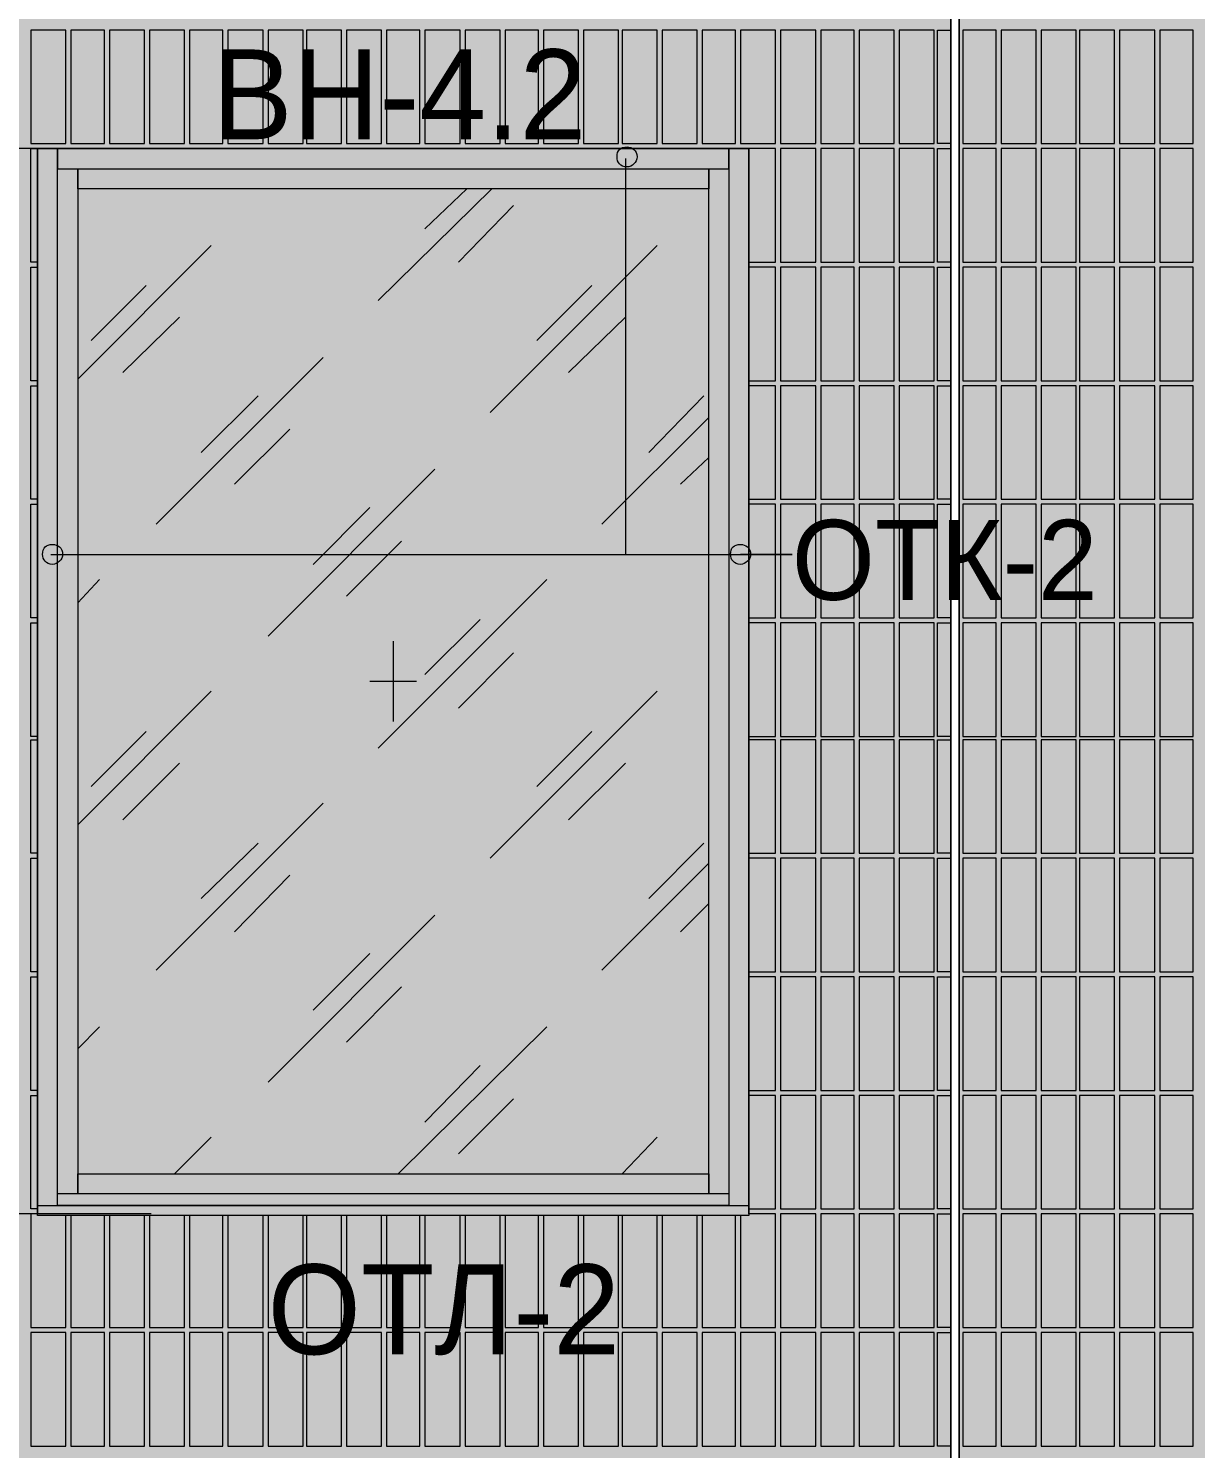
# Model space of a CAD drawing. Header units: millimetres. Extents: x -28928 to 100580, y -22867 to 36490.
# Drawn here: x 32074 to 35031, y 3636 to 7235 of the extents above; entities that cross this region are included whole.
import ezdxf

# ---------------------------------------------------------------- set-up
doc = ezdxf.new("R2010")
doc.units = ezdxf.units.MM
doc.layers.add('PDF _Геометрия', color=7, linetype='Continuous', true_color=0x8f8e8d)
doc.layers.add('PDF _Сплошная заливка', color=7, linetype='Continuous', true_color=0xffffff)
doc.layers.add('PDF _Текст', color=7, linetype='Continuous')

msp = doc.modelspace()

# ---------------------------------------------------------------- hatches: boundary and pattern name
at = {"layer": 'PDF _Сплошная заливка', "true_color": 0xffb53f, "transparency": 33554559}
msp.add_hatch(color=40, dxfattribs=at).paths.add_polyline_path([(33992.2, 2318.4), (33992.2, 1573.7), (34411.1, 1573.7), (34411.1, 9028.4), (29621.8, 9028.4), (29621.8, 1573.7), (32096.8, 1573.7), (32096.8, 2733), (33899.1, 2733), (33899.1, 2360.7), (34051.4, 2360.7), (34051.4, 2339.5), (33899.1, 2339.5), (33899.1, 2318.4)])
h = msp.add_hatch(color=40, dxfattribs=at)
h.paths.add_polyline_path([(54591.8, 8685.7), (54591.8, 8224.5), (54845.7, 8224.5), (54845.7, 8685.7)])
h.paths.add_polyline_path([(54460.7, 3189.9), (54460.7, 2728.7), (54566.4, 2728.7), (54566.4, 3189.9)])
h.paths.add_polyline_path([(54875.3, 3689.1), (54875.3, 3228), (55243.4, 3228), (55243.4, 3689.1)])
h.paths.add_polyline_path([(54875.3, 3189.9), (54875.3, 2728.7), (55243.4, 2728.7), (55243.4, 3189.9)])
h.paths.add_polyline_path([(54460.7, 3689.1), (54460.7, 3228), (54566.4, 3228), (54566.4, 3689.1)])
h.paths.add_polyline_path([(43706.1, 2161.8), (43706.1, 2144.9), (44006.4, 2144.9), (44006.4, 2161.8)])
h.paths.add_polyline_path([(54875.3, 4188.4), (54875.3, 3727.2), (55243.4, 3727.2), (55243.4, 4188.4)])
h.paths.add_polyline_path([(43706.1, 2094.1), (43706.1, 2081.4), (44006.4, 2081.4), (44006.4, 2094.1)])
h.paths.add_polyline_path([(54460.7, 4188.4), (54460.7, 3727.2), (54566.4, 3727.2), (54566.4, 4188.4)])
h.paths.add_polyline_path([(43706.1, 2034.9), (43706.1, 2022.2), (44006.4, 2022.2), (44006.4, 2034.9)])
h.paths.add_polyline_path([(54591.8, 4687.6), (54591.8, 4226.4), (54845.7, 4226.4), (54845.7, 4687.6)])
h.paths.add_polyline_path([(43706.1, 1971.4), (43706.1, 1963), (44006.4, 1963), (44006.4, 1971.4)])
h.paths.add_polyline_path([(54591.8, 5186.8), (54591.8, 4725.7), (54845.7, 4725.7), (54845.7, 5186.8)])
h.paths.add_polyline_path([(43706.1, 1912.2), (43706.1, 1903.7), (44006.4, 1903.7), (44006.4, 1912.2)])
h.paths.add_polyline_path([(54875.3, 5686), (54875.3, 5224.9), (55243.4, 5224.9), (55243.4, 5686)])
h.paths.add_polyline_path([(43706.1, 1853), (43706.1, 1844.5), (44006.4, 1844.5), (44006.4, 1853)])
h.paths.add_polyline_path([(54460.7, 5686), (54460.7, 5224.9), (54566.4, 5224.9), (54566.4, 5686)])
h.paths.add_polyline_path([(43706.1, 1793.7), (43706.1, 1785.3), (44006.4, 1785.3), (44006.4, 1793.7)])
h.paths.add_polyline_path([(54875.3, 6185.3), (54875.3, 5728.4), (55243.4, 5728.4), (55243.4, 6185.3)])
h.paths.add_polyline_path([(43490.3, 1793.7), (43490.3, 1785.3), (43613, 1785.3), (43613, 1793.7)])
h.paths.add_polyline_path([(54460.7, 6185.3), (54460.7, 5728.4), (54566.4, 5728.4), (54566.4, 6185.3)])
h.paths.add_polyline_path([(43490.3, 1853), (43490.3, 1844.5), (43613, 1844.5), (43613, 1853)])
h.paths.add_polyline_path([(54591.8, 6684.5), (54591.8, 6227.6), (54845.7, 6227.6), (54845.7, 6684.5)])
h.paths.add_polyline_path([(43490.3, 1912.2), (43490.3, 1903.7), (43613, 1903.7), (43613, 1912.2)])
h.paths.add_polyline_path([(54591.8, 7183.7), (54591.8, 6726.8), (54845.7, 6726.8), (54845.7, 7183.7)])
h.paths.add_polyline_path([(43490.3, 1971.4), (43490.3, 1963), (43613, 1963), (43613, 1971.4)])
h.paths.add_polyline_path([(54875.3, 7687.2), (54875.3, 7226), (55243.4, 7226), (55243.4, 7687.2)])
h.paths.add_polyline_path([(43490.3, 2034.9), (43490.3, 2022.2), (43613, 2022.2), (43613, 2034.9)])
h.paths.add_polyline_path([(54460.7, 7687.2), (54460.7, 7226), (54566.4, 7226), (54566.4, 7687.2)])
h.paths.add_polyline_path([(43490.3, 2094.1), (43490.3, 2081.4), (43613, 2081.4), (43613, 2094.1)])
h.paths.add_polyline_path([(54875.3, 8186.4), (54875.3, 7725.3), (55243.4, 7725.3), (55243.4, 8186.4)])
h.paths.add_polyline_path([(43490.3, 2161.8), (43490.3, 2144.9), (43613, 2144.9), (43613, 2161.8)])
h.paths.add_polyline_path([(54460.7, 8186.4), (54460.7, 7725.3), (54566.4, 7725.3), (54566.4, 8186.4)])
h.paths.add_polyline_path([(54591.8, 3189.9), (54591.8, 2728.7), (54845.7, 2728.7), (54845.7, 3189.9)])
h.paths.add_polyline_path([(54875.3, 8685.7), (54875.3, 8224.5), (55243.4, 8224.5), (55243.4, 8685.7)])
h.paths.add_polyline_path([(54591.8, 3689.1), (54591.8, 3228), (54845.7, 3228), (54845.7, 3689.1)])
h.paths.add_polyline_path([(54460.7, 8685.7), (54460.7, 8224.5), (54566.4, 8224.5), (54566.4, 8685.7)])
h.paths.add_polyline_path([(54591.8, 4188.4), (54591.8, 3727.2), (54845.7, 3727.2), (54845.7, 4188.4)])
h.paths.add_polyline_path([(55763.7, 8664.5), (55319.5, 8664.5), (55319.5, 7831), (55763.7, 7831)])
h.paths.add_polyline_path([(54875.3, 4687.6), (54875.3, 4226.4), (55243.4, 4226.4), (55243.4, 4687.6)])
h.paths.add_polyline_path([(54845.7, 8723.7), (54845.7, 9028.4), (54591.8, 9028.4), (54591.8, 8723.7)])
h.paths.add_polyline_path([(54460.7, 4687.6), (54460.7, 4226.4), (54566.4, 4226.4), (54566.4, 4687.6)])
h.paths.add_polyline_path([(55319.5, 8728), (55763.7, 8728), (55763.7, 9028.4), (55319.5, 9028.4)])
h.paths.add_polyline_path([(54875.3, 5186.8), (54875.3, 4725.7), (55243.4, 4725.7), (55243.4, 5186.8)])
h.paths.add_polyline_path([(55763.7, 7767.6), (55319.5, 7767.6), (55319.5, 6929.9), (55763.7, 6929.9)])
h.paths.add_polyline_path([(54460.7, 5186.8), (54460.7, 4725.7), (54566.4, 4725.7), (54566.4, 5186.8)])
h.paths.add_polyline_path([(55763.7, 5965.3), (55319.5, 5965.3), (55319.5, 5131.8), (55763.7, 5131.8)])
h.paths.add_polyline_path([(54591.8, 5686), (54591.8, 5224.9), (54845.7, 5224.9), (54845.7, 5686)])
h.paths.add_polyline_path([(44344.9, 1671), (44344.9, 1573.7), (44890.7, 1573.7), (44890.7, 2733), (46265.7, 2733), (46265.7, 2766.8), (48152.6, 2766.8), (48152.6, 2733), (49887.2, 2733), (49887.2, 1573.7), (51287.6, 1573.7), (51287.6, 2733), (53085.7, 2733), (53085.7, 1573.7), (55260.3, 1573.7), (55260.3, 2686.4), (54448, 2686.4), (54448, 9028.4), (34432.2, 9028.4), (34432.2, 1573.7), (35295.3, 1573.7), (35295.3, 2733), (37093.4, 2733), (37093.4, 1573.7), (38493.7, 1573.7), (38493.7, 2733), (40291.8, 2733), (40291.8, 1573.7), (41637.2, 1573.7), (41637.2, 1869.9), (41692.2, 1869.9), (41692.2, 1891), (41578, 1891), (41578, 1908), (41692.2, 1908), (41692.2, 2733), (43490.3, 2733), (43490.3, 2284.5), (43503, 2288.7), (43511.4, 2293), (43524.1, 2297.2), (43541.1, 2305.7), (43553.7, 2309.9), (43570.7, 2318.4), (43583.4, 2322.6), (43600.3, 2331), (43613, 2335.3), (43629.9, 2343.7), (43642.6, 2348), (43659.5, 2356.4), (43672.2, 2360.7), (43680.7, 2364.9), (43693.4, 2369.1), (43710.3, 2377.6), (43723, 2381.8), (43739.9, 2390.3), (43752.6, 2394.5), (43769.5, 2403), (43782.2, 2407.2), (43799.1, 2415.7), (43811.8, 2419.9), (43828.7, 2428.4), (43841.4, 2432.6), (43849.9, 2436.8), (43871.1, 2436.8), (43888, 2428.4), (43900.7, 2424.1), (43917.6, 2415.7), (43930.3, 2411.4), (43947.2, 2403), (43959.9, 2398.7), (43976.8, 2390.3), (43989.5, 2386), (44006.4, 2377.6), (44019.1, 2373.4), (44036.1, 2364.9), (44048.7, 2360.7), (44065.7, 2352.2), (44078.4, 2348), (44095.3, 2339.5), (44108, 2335.3), (44133.4, 2322.6), (44146.1, 2318.4), (44163, 2309.9), (44175.7, 2305.7), (44192.6, 2297.2), (44205.3, 2293), (44222.2, 2284.5), (44234.9, 2280.3), (44251.8, 2271.8), (44264.5, 2267.6), (44281.4, 2259.1), (44294.1, 2254.9), (44311.1, 2246.4), (44323.7, 2242.2), (44340.7, 2233.7), (44353.4, 2229.5), (44378.7, 2216.8), (44378.7, 2161.8), (44099.5, 2161.8), (44099.5, 2144.9), (44294.1, 2144.9), (44340.7, 2098.4), (44099.5, 2094.1), (44099.5, 2081.4), (44298.4, 2081.4), (44340.7, 2039.1), (44099.5, 2034.9), (44099.5, 2022.2), (44294.1, 2022.2), (44340.7, 1975.7), (44099.5, 1971.4), (44099.5, 1963), (44294.1, 1963), (44340.7, 1916.4), (44099.5, 1912.2), (44099.5, 1903.7), (44294.1, 1903.7), (44340.7, 1857.2), (44099.5, 1853), (44099.5, 1844.5), (44294.1, 1844.5), (44340.7, 1798), (44099.5, 1793.7), (44099.5, 1785.3), (44289.9, 1785.3), (44298.4, 1781), (44340.7, 1738.7), (44336.4, 1734.5), (44404.1, 1726), (44404.1, 1671)])
h.paths.add_polyline_path([(54591.8, 6185.3), (54591.8, 5728.4), (54845.7, 5728.4), (54845.7, 6185.3)])
h.paths.add_polyline_path([(55763.7, 4167.2), (55319.5, 4167.2), (55319.5, 3333.7), (55763.7, 3333.7)])
h.paths.add_polyline_path([(54875.3, 6684.5), (54875.3, 6227.6), (55243.4, 6227.6), (55243.4, 6684.5)])
h.paths.add_polyline_path([(55763.7, 3270.3), (55319.5, 3270.3), (55319.5, 2432.6), (55763.7, 2432.6)])
h.paths.add_polyline_path([(54460.7, 6684.5), (54460.7, 6227.6), (54566.4, 6227.6), (54566.4, 6684.5)])
h.paths.add_polyline_path([(55763.7, 2369.1), (55319.5, 2369.1), (55319.5, 1573.7), (55763.7, 1573.7)])
h.paths.add_polyline_path([(54875.3, 7183.7), (54875.3, 6726.8), (55243.4, 6726.8), (55243.4, 7183.7)])
h.paths.add_polyline_path([(55763.7, 5068.4), (55319.5, 5068.4), (55319.5, 4230.7), (55763.7, 4230.7)])
h.paths.add_polyline_path([(54460.7, 7183.7), (54460.7, 6726.8), (54566.4, 6726.8), (54566.4, 7183.7)])
h.paths.add_polyline_path([(55763.7, 6866.4), (55319.5, 6866.4), (55319.5, 6028.7), (55763.7, 6028.7)])
h.paths.add_polyline_path([(54591.8, 7687.2), (54591.8, 7226), (54845.7, 7226), (54845.7, 7687.2)])
h.paths.add_polyline_path([(55243.4, 8723.7), (55243.4, 9028.4), (54875.3, 9028.4), (54875.3, 8723.7)])
h.paths.add_polyline_path([(54591.8, 8186.4), (54591.8, 7725.3), (54845.7, 7725.3), (54845.7, 8186.4)])
h.paths.add_polyline_path([(54566.4, 8723.7), (54566.4, 9028.4), (54460.7, 9028.4), (54460.7, 8723.7)])

# ---------------------------------------------------------------- linework, layer by layer
at = {"layer": 'PDF _Геометрия', "color": 7, "lineweight": 9}
for points in [[(34411.1, 1573.7), (34411.1, 9028.4)], [(34432.2, 9028.4), (34432.2, 1573.7)], [(33848.4, 6929.9), (33823, 6929.9), (32173, 6929.9), (32147.6, 6929.9), (32096.8, 6929.9), (32096.8, 6853.7), (32096.8, 4306.8), (32096.8, 4230.7), (32096.8, 6929.9), (33899.1, 6929.9), (33899.1, 4230.7), (33899.1, 4306.8), (33899.1, 6853.7), (33899.1, 6929.9)], [(32173, 6879.1), (33823, 6879.1), (33848.4, 6879.1), (33848.4, 6929.9), (33848.4, 6853.7), (33848.4, 4306.8), (33848.4, 4251.8), (32147.6, 4251.8), (32147.6, 4306.8), (32147.6, 6853.7), (32147.6, 6929.9), (32147.6, 6879.1)], [(32147.6, 4281.4), (32147.6, 6879.1), (32198.4, 6879.1), (32198.4, 4281.4)], [(33797.6, 6828.4), (32198.4, 6828.4), (32198.4, 6879.1), (33797.6, 6879.1)], [(33797.6, 4281.4), (33797.6, 6879.1), (33848.4, 6879.1), (33848.4, 4281.4)], [(33797.6, 4281.4), (32198.4, 4281.4), (32198.4, 4332.2), (33797.6, 4332.2)], [(33899.1, 4226.4), (32096.8, 4226.4), (32096.8, 4251.8), (33899.1, 4251.8)]]:
    msp.add_lwpolyline(points, close=True, dxfattribs=at)
for points in [[(32388.7, 6929.9), (32024.9, 6929.9), (31013.7, 6929.9), (31013.7, 7230.3), (30214.1, 7230.3)], [(33586.1, 6904.5), (33586.1, 5901.8), (34009.1, 5901.8), (33878, 5901.8)], [(32680.7, 6828.4), (32680.7, 6828.4)], [(32959.9, 6544.9), (33247.6, 6828.4)], [(33078.4, 6726.8), (33184.1, 6828.4)], [(33163, 6642.2), (33302.6, 6786)], [(32198.4, 6346), (32536.8, 6684.5)], [(33243.4, 6261.4), (33666.4, 6684.5)], [(32232.2, 6443.4), (32371.8, 6583)], [(33361.8, 6443.4), (33501.4, 6583)], [(32312.6, 6363), (32456.4, 6502.6)], [(33442.2, 6363), (33586.1, 6502.6)], [(32397.2, 5978), (32820.3, 6401)], [(32511.4, 6159.9), (32655.3, 6303.7)], [(33645.3, 6159.9), (33784.9, 6303.7)], [(33526.8, 5978), (33797.6, 6248.7)], [(32596.1, 6079.5), (32735.7, 6219.1)], [(32680.7, 5694.5), (33103.7, 6117.6)], [(33725.7, 6079.5), (33797.6, 6147.2)], [(32794.9, 5876.4), (32938.7, 6020.3)], [(32130.7, 5901.8), (34009.1, 5901.8)], [(32879.5, 5796), (33019.1, 5935.7)], [(32198.4, 5779.1), (32253.4, 5838.4)], [(32959.9, 5411), (33387.2, 5838.4)], [(33078.4, 5597.2), (33218, 5736.8)], [(32998, 5681.8), (32998, 5478.7)], [(33163, 5512.6), (33302.6, 5652.2)], [(32938.7, 5580.3), (33057.2, 5580.3)], [(32198.4, 5216.4), (32536.8, 5554.9)], [(33243.4, 5131.8), (33666.4, 5554.9)], [(32232.2, 5313.7), (32371.8, 5453.4)], [(33361.8, 5313.7), (33501.4, 5453.4)], [(32312.6, 5229.1), (32456.4, 5373)], [(33442.2, 5229.1), (33586.1, 5373)], [(32397.2, 4848.4), (32820.3, 5271.4)], [(32511.4, 5030.3), (32655.3, 5169.9)], [(33645.3, 5030.3), (33784.9, 5169.9)], [(33526.8, 4848.4), (33797.6, 5119.1)], [(32596.1, 4945.7), (32735.7, 5089.5)], [(33725.7, 4945.7), (33797.6, 5017.6)], [(32680.7, 4564.9), (33103.7, 4988)], [(32794.9, 4746.8), (32938.7, 4890.7)], [(32879.5, 4666.4), (33019.1, 4806)], [(32198.4, 4649.5), (32253.4, 4704.5)], [(33010.7, 4332.2), (33387.2, 4704.5)], [(33078.4, 4463.4), (33218, 4607.2)], [(32384.5, 4230.7), (31910.7, 4230.7), (31013.7, 4230.7), (31013.7, 4531), (30214.1, 4531)], [(33163, 4383), (33302.6, 4522.6)], [(32443.7, 4332.2), (32536.8, 4425.3)], [(33577.6, 4332.2), (33666.4, 4425.3)], [(32096.8, 4251.8), (32096.8, 4251.8)], [(33848.4, 4281.4), (32147.6, 4281.4)], [(33848.4, 4251.8), (32147.6, 4251.8), (33848.4, 4251.8)], [(33899.1, 4251.8), (33899.1, 4251.8)], [(32096.8, 4226.4), (32096.8, 4230.7)], [(33899.1, 4230.7), (33899.1, 4226.4)]]:
    msp.add_lwpolyline(points, dxfattribs=at)
at = {"layer": 'PDF _Геометрия', "color": 253, "lineweight": 9, "true_color": 0xaea391}
for points in [[(32079.9, 7230.3), (32079.9, 6942.6), (32168.7, 6942.6), (32168.7, 7230.3)], [(32181.4, 7230.3), (32181.4, 6942.6), (32266.1, 6942.6), (32266.1, 7230.3)], [(32278.7, 7230.3), (32278.7, 6942.6), (32367.6, 6942.6), (32367.6, 7230.3)], [(32380.3, 7230.3), (32380.3, 6942.6), (32469.1, 6942.6), (32469.1, 7230.3)], [(32481.8, 7230.3), (32481.8, 6942.6), (32566.4, 6942.6), (32566.4, 7230.3)], [(32579.1, 7230.3), (32579.1, 6942.6), (32668, 6942.6), (32668, 7230.3)], [(32680.7, 7230.3), (32680.7, 6942.6), (32769.5, 6942.6), (32769.5, 7230.3)], [(32778, 7230.3), (32778, 6942.6), (32866.8, 6942.6), (32866.8, 7230.3)], [(32879.5, 7230.3), (32879.5, 6942.6), (32968.4, 6942.6), (32968.4, 7230.3)], [(32981.1, 7230.3), (32981.1, 6942.6), (33065.7, 6942.6), (33065.7, 7230.3)], [(33078.4, 7230.3), (33078.4, 6942.6), (33167.2, 6942.6), (33167.2, 7230.3)], [(33179.9, 7230.3), (33179.9, 6942.6), (33268.7, 6942.6), (33268.7, 7230.3)], [(33281.4, 7230.3), (33281.4, 6942.6), (33366.1, 6942.6), (33366.1, 7230.3)], [(33378.7, 7230.3), (33378.7, 6942.6), (33467.6, 6942.6), (33467.6, 7230.3)], [(33480.3, 7230.3), (33480.3, 6942.6), (33569.1, 6942.6), (33569.1, 7230.3)], [(33577.6, 7230.3), (33577.6, 6942.6), (33666.4, 6942.6), (33666.4, 7230.3)], [(33679.1, 7230.3), (33679.1, 6942.6), (33768, 6942.6), (33768, 7230.3)], [(33780.7, 7230.3), (33780.7, 6942.6), (33865.3, 6942.6), (33865.3, 7230.3)], [(33878, 7230.3), (33878, 6942.6), (33966.8, 6942.6), (33966.8, 7230.3)], [(33979.5, 7230.3), (33979.5, 6942.6), (34068.4, 6942.6), (34068.4, 7230.3)], [(34081.1, 7230.3), (34081.1, 6942.6), (34165.7, 6942.6), (34165.7, 7230.3)], [(34178.4, 7230.3), (34178.4, 6942.6), (34267.2, 6942.6), (34267.2, 7230.3)], [(34279.9, 7230.3), (34279.9, 6942.6), (34368.7, 6942.6), (34368.7, 7230.3)], [(34440.7, 7230.3), (34440.7, 6942.6), (34525.3, 6942.6), (34525.3, 7230.3)], [(34538, 7230.3), (34538, 6942.6), (34626.8, 6942.6), (34626.8, 7230.3)], [(34639.5, 7230.3), (34639.5, 6942.6), (34728.4, 6942.6), (34728.4, 7230.3)], [(34736.8, 7230.3), (34736.8, 6942.6), (34825.7, 6942.6), (34825.7, 7230.3)], [(34838.4, 7230.3), (34838.4, 6942.6), (34927.2, 6942.6), (34927.2, 7230.3)], [(34939.9, 7230.3), (34939.9, 6942.6), (35024.5, 6942.6), (35024.5, 7230.3)], [(33979.5, 6929.9), (33979.5, 6642.2), (34068.4, 6642.2), (34068.4, 6929.9)], [(34081.1, 6929.9), (34081.1, 6642.2), (34165.7, 6642.2), (34165.7, 6929.9)], [(34178.4, 6929.9), (34178.4, 6642.2), (34267.2, 6642.2), (34267.2, 6929.9)], [(34279.9, 6929.9), (34279.9, 6642.2), (34368.7, 6642.2), (34368.7, 6929.9)], [(34440.7, 6929.9), (34440.7, 6642.2), (34525.3, 6642.2), (34525.3, 6929.9)], [(34538, 6929.9), (34538, 6642.2), (34626.8, 6642.2), (34626.8, 6929.9)], [(34639.5, 6929.9), (34639.5, 6642.2), (34728.4, 6642.2), (34728.4, 6929.9)], [(34736.8, 6929.9), (34736.8, 6642.2), (34825.7, 6642.2), (34825.7, 6929.9)], [(34838.4, 6929.9), (34838.4, 6642.2), (34927.2, 6642.2), (34927.2, 6929.9)], [(34939.9, 6929.9), (34939.9, 6642.2), (35024.5, 6642.2), (35024.5, 6929.9)], [(33979.5, 6629.5), (33979.5, 6341.8), (34068.4, 6341.8), (34068.4, 6629.5)], [(34081.1, 6629.5), (34081.1, 6341.8), (34165.7, 6341.8), (34165.7, 6629.5)], [(34178.4, 6629.5), (34178.4, 6341.8), (34267.2, 6341.8), (34267.2, 6629.5)], [(34279.9, 6629.5), (34279.9, 6341.8), (34368.7, 6341.8), (34368.7, 6629.5)], [(34440.7, 6629.5), (34440.7, 6341.8), (34525.3, 6341.8), (34525.3, 6629.5)], [(34538, 6629.5), (34538, 6341.8), (34626.8, 6341.8), (34626.8, 6629.5)], [(34639.5, 6629.5), (34639.5, 6341.8), (34728.4, 6341.8), (34728.4, 6629.5)], [(34736.8, 6629.5), (34736.8, 6341.8), (34825.7, 6341.8), (34825.7, 6629.5)], [(34838.4, 6629.5), (34838.4, 6341.8), (34927.2, 6341.8), (34927.2, 6629.5)], [(34939.9, 6629.5), (34939.9, 6341.8), (35024.5, 6341.8), (35024.5, 6629.5)], [(33979.5, 6329.1), (33979.5, 6041.4), (34068.4, 6041.4), (34068.4, 6329.1)], [(34081.1, 6329.1), (34081.1, 6041.4), (34165.7, 6041.4), (34165.7, 6329.1)], [(34178.4, 6329.1), (34178.4, 6041.4), (34267.2, 6041.4), (34267.2, 6329.1)], [(34279.9, 6329.1), (34279.9, 6041.4), (34368.7, 6041.4), (34368.7, 6329.1)], [(34440.7, 6329.1), (34440.7, 6041.4), (34525.3, 6041.4), (34525.3, 6329.1)], [(34538, 6329.1), (34538, 6041.4), (34626.8, 6041.4), (34626.8, 6329.1)], [(34639.5, 6329.1), (34639.5, 6041.4), (34728.4, 6041.4), (34728.4, 6329.1)], [(34736.8, 6329.1), (34736.8, 6041.4), (34825.7, 6041.4), (34825.7, 6329.1)], [(34838.4, 6329.1), (34838.4, 6041.4), (34927.2, 6041.4), (34927.2, 6329.1)], [(34939.9, 6329.1), (34939.9, 6041.4), (35024.5, 6041.4), (35024.5, 6329.1)], [(33979.5, 6028.7), (33979.5, 5741), (34068.4, 5741), (34068.4, 6028.7)], [(34081.1, 6028.7), (34081.1, 5741), (34165.7, 5741), (34165.7, 6028.7)], [(34178.4, 6028.7), (34178.4, 5741), (34267.2, 5741), (34267.2, 6028.7)], [(34279.9, 6028.7), (34279.9, 5741), (34368.7, 5741), (34368.7, 6028.7)], [(34440.7, 6028.7), (34440.7, 5741), (34525.3, 5741), (34525.3, 6028.7)], [(34538, 6028.7), (34538, 5741), (34626.8, 5741), (34626.8, 6028.7)], [(34639.5, 6028.7), (34639.5, 5741), (34728.4, 5741), (34728.4, 6028.7)], [(34736.8, 6028.7), (34736.8, 5741), (34825.7, 5741), (34825.7, 6028.7)], [(34838.4, 6028.7), (34838.4, 5741), (34927.2, 5741), (34927.2, 6028.7)], [(34939.9, 6028.7), (34939.9, 5741), (35024.5, 5741), (35024.5, 6028.7)], [(33979.5, 5728.4), (33979.5, 5440.7), (34068.4, 5440.7), (34068.4, 5728.4)], [(34081.1, 5728.4), (34081.1, 5440.7), (34165.7, 5440.7), (34165.7, 5728.4)], [(34178.4, 5728.4), (34178.4, 5440.7), (34267.2, 5440.7), (34267.2, 5728.4)], [(34279.9, 5728.4), (34279.9, 5440.7), (34368.7, 5440.7), (34368.7, 5728.4)], [(34440.7, 5728.4), (34440.7, 5440.7), (34525.3, 5440.7), (34525.3, 5728.4)], [(34538, 5728.4), (34538, 5440.7), (34626.8, 5440.7), (34626.8, 5728.4)], [(34639.5, 5728.4), (34639.5, 5440.7), (34728.4, 5440.7), (34728.4, 5728.4)], [(34736.8, 5728.4), (34736.8, 5440.7), (34825.7, 5440.7), (34825.7, 5728.4)], [(34838.4, 5728.4), (34838.4, 5440.7), (34927.2, 5440.7), (34927.2, 5728.4)], [(34939.9, 5728.4), (34939.9, 5440.7), (35024.5, 5440.7), (35024.5, 5728.4)], [(33979.5, 5432.2), (33979.5, 5144.5), (34068.4, 5144.5), (34068.4, 5432.2)], [(34081.1, 5432.2), (34081.1, 5144.5), (34165.7, 5144.5), (34165.7, 5432.2)], [(34178.4, 5432.2), (34178.4, 5144.5), (34267.2, 5144.5), (34267.2, 5432.2)], [(34279.9, 5432.2), (34279.9, 5144.5), (34368.7, 5144.5), (34368.7, 5432.2)], [(34440.7, 5432.2), (34440.7, 5144.5), (34525.3, 5144.5), (34525.3, 5432.2)], [(34538, 5432.2), (34538, 5144.5), (34626.8, 5144.5), (34626.8, 5432.2)], [(34639.5, 5432.2), (34639.5, 5144.5), (34728.4, 5144.5), (34728.4, 5432.2)], [(34736.8, 5432.2), (34736.8, 5144.5), (34825.7, 5144.5), (34825.7, 5432.2)], [(34838.4, 5432.2), (34838.4, 5144.5), (34927.2, 5144.5), (34927.2, 5432.2)], [(34939.9, 5432.2), (34939.9, 5144.5), (35024.5, 5144.5), (35024.5, 5432.2)], [(33979.5, 5131.8), (33979.5, 4844.1), (34068.4, 4844.1), (34068.4, 5131.8)], [(34081.1, 5131.8), (34081.1, 4844.1), (34165.7, 4844.1), (34165.7, 5131.8)], [(34178.4, 5131.8), (34178.4, 4844.1), (34267.2, 4844.1), (34267.2, 5131.8)], [(34279.9, 5131.8), (34279.9, 4844.1), (34368.7, 4844.1), (34368.7, 5131.8)], [(34440.7, 5131.8), (34440.7, 4844.1), (34525.3, 4844.1), (34525.3, 5131.8)], [(34538, 5131.8), (34538, 4844.1), (34626.8, 4844.1), (34626.8, 5131.8)], [(34639.5, 5131.8), (34639.5, 4844.1), (34728.4, 4844.1), (34728.4, 5131.8)], [(34736.8, 5131.8), (34736.8, 4844.1), (34825.7, 4844.1), (34825.7, 5131.8)], [(34838.4, 5131.8), (34838.4, 4844.1), (34927.2, 4844.1), (34927.2, 5131.8)], [(34939.9, 5131.8), (34939.9, 4844.1), (35024.5, 4844.1), (35024.5, 5131.8)], [(33979.5, 4831.4), (33979.5, 4543.7), (34068.4, 4543.7), (34068.4, 4831.4)], [(34081.1, 4831.4), (34081.1, 4543.7), (34165.7, 4543.7), (34165.7, 4831.4)], [(34178.4, 4831.4), (34178.4, 4543.7), (34267.2, 4543.7), (34267.2, 4831.4)], [(34279.9, 4831.4), (34279.9, 4543.7), (34368.7, 4543.7), (34368.7, 4831.4)], [(34440.7, 4831.4), (34440.7, 4543.7), (34525.3, 4543.7), (34525.3, 4831.4)], [(34538, 4831.4), (34538, 4543.7), (34626.8, 4543.7), (34626.8, 4831.4)], [(34639.5, 4831.4), (34639.5, 4543.7), (34728.4, 4543.7), (34728.4, 4831.4)], [(34736.8, 4831.4), (34736.8, 4543.7), (34825.7, 4543.7), (34825.7, 4831.4)], [(34838.4, 4831.4), (34838.4, 4543.7), (34927.2, 4543.7), (34927.2, 4831.4)], [(34939.9, 4831.4), (34939.9, 4543.7), (35024.5, 4543.7), (35024.5, 4831.4)], [(33979.5, 4531), (33979.5, 4243.4), (34068.4, 4243.4), (34068.4, 4531)], [(34081.1, 4531), (34081.1, 4243.4), (34165.7, 4243.4), (34165.7, 4531)], [(34178.4, 4531), (34178.4, 4243.4), (34267.2, 4243.4), (34267.2, 4531)], [(34279.9, 4531), (34279.9, 4243.4), (34368.7, 4243.4), (34368.7, 4531)], [(34440.7, 4531), (34440.7, 4243.4), (34525.3, 4243.4), (34525.3, 4531)], [(34538, 4531), (34538, 4243.4), (34626.8, 4243.4), (34626.8, 4531)], [(34639.5, 4531), (34639.5, 4243.4), (34728.4, 4243.4), (34728.4, 4531)], [(34736.8, 4531), (34736.8, 4243.4), (34825.7, 4243.4), (34825.7, 4531)], [(34838.4, 4531), (34838.4, 4243.4), (34927.2, 4243.4), (34927.2, 4531)], [(34939.9, 4531), (34939.9, 4243.4), (35024.5, 4243.4), (35024.5, 4531)], [(33979.5, 4230.7), (33979.5, 3943), (34068.4, 3943), (34068.4, 4230.7)], [(34081.1, 4230.7), (34081.1, 3943), (34165.7, 3943), (34165.7, 4230.7)], [(34178.4, 4230.7), (34178.4, 3943), (34267.2, 3943), (34267.2, 4230.7)], [(34279.9, 4230.7), (34279.9, 3943), (34368.7, 3943), (34368.7, 4230.7)], [(34440.7, 4230.7), (34440.7, 3943), (34525.3, 3943), (34525.3, 4230.7)], [(34538, 4230.7), (34538, 3943), (34626.8, 3943), (34626.8, 4230.7)], [(34639.5, 4230.7), (34639.5, 3943), (34728.4, 3943), (34728.4, 4230.7)], [(34736.8, 4230.7), (34736.8, 3943), (34825.7, 3943), (34825.7, 4230.7)], [(34838.4, 4230.7), (34838.4, 3943), (34927.2, 3943), (34927.2, 4230.7)], [(34939.9, 4230.7), (34939.9, 3943), (35024.5, 3943), (35024.5, 4230.7)], [(32079.9, 3930.3), (32079.9, 3642.6), (32168.7, 3642.6), (32168.7, 3930.3)], [(32181.4, 3930.3), (32181.4, 3642.6), (32266.1, 3642.6), (32266.1, 3930.3)], [(32278.7, 3930.3), (32278.7, 3642.6), (32367.6, 3642.6), (32367.6, 3930.3)], [(32380.3, 3930.3), (32380.3, 3642.6), (32469.1, 3642.6), (32469.1, 3930.3)], [(32481.8, 3930.3), (32481.8, 3642.6), (32566.4, 3642.6), (32566.4, 3930.3)], [(32579.1, 3930.3), (32579.1, 3642.6), (32668, 3642.6), (32668, 3930.3)], [(32680.7, 3930.3), (32680.7, 3642.6), (32769.5, 3642.6), (32769.5, 3930.3)], [(32778, 3930.3), (32778, 3642.6), (32866.8, 3642.6), (32866.8, 3930.3)], [(32879.5, 3930.3), (32879.5, 3642.6), (32968.4, 3642.6), (32968.4, 3930.3)], [(32981.1, 3930.3), (32981.1, 3642.6), (33065.7, 3642.6), (33065.7, 3930.3)], [(33078.4, 3930.3), (33078.4, 3642.6), (33167.2, 3642.6), (33167.2, 3930.3)], [(33179.9, 3930.3), (33179.9, 3642.6), (33268.7, 3642.6), (33268.7, 3930.3)], [(33281.4, 3930.3), (33281.4, 3642.6), (33366.1, 3642.6), (33366.1, 3930.3)], [(33378.7, 3930.3), (33378.7, 3642.6), (33467.6, 3642.6), (33467.6, 3930.3)], [(33480.3, 3930.3), (33480.3, 3642.6), (33569.1, 3642.6), (33569.1, 3930.3)], [(33577.6, 3930.3), (33577.6, 3642.6), (33666.4, 3642.6), (33666.4, 3930.3)], [(33679.1, 3930.3), (33679.1, 3642.6), (33768, 3642.6), (33768, 3930.3)], [(33780.7, 3930.3), (33780.7, 3642.6), (33865.3, 3642.6), (33865.3, 3930.3)], [(33878, 3930.3), (33878, 3642.6), (33966.8, 3642.6), (33966.8, 3930.3)], [(33979.5, 3930.3), (33979.5, 3642.6), (34068.4, 3642.6), (34068.4, 3930.3)], [(34081.1, 3930.3), (34081.1, 3642.6), (34165.7, 3642.6), (34165.7, 3930.3)], [(34178.4, 3930.3), (34178.4, 3642.6), (34267.2, 3642.6), (34267.2, 3930.3)], [(34279.9, 3930.3), (34279.9, 3642.6), (34368.7, 3642.6), (34368.7, 3930.3)], [(34440.7, 3930.3), (34440.7, 3642.6), (34525.3, 3642.6), (34525.3, 3930.3)], [(34538, 3930.3), (34538, 3642.6), (34626.8, 3642.6), (34626.8, 3930.3)], [(34639.5, 3930.3), (34639.5, 3642.6), (34728.4, 3642.6), (34728.4, 3930.3)], [(34736.8, 3930.3), (34736.8, 3642.6), (34825.7, 3642.6), (34825.7, 3930.3)], [(34838.4, 3930.3), (34838.4, 3642.6), (34927.2, 3642.6), (34927.2, 3930.3)], [(34939.9, 3930.3), (34939.9, 3642.6), (35024.5, 3642.6), (35024.5, 3930.3)]]:
    msp.add_lwpolyline(points, close=True, dxfattribs=at)
for points in [[(34411.1, 6942.6), (34377.2, 6942.6), (34377.2, 7230.3), (34411.1, 7230.3)], [(32096.8, 6642.2), (32079.9, 6642.2), (32079.9, 6929.9), (32096.8, 6929.9)], [(32168.7, 6929.9), (32168.7, 6929.9)], [(32181.4, 6929.9), (32181.4, 6929.9)], [(32266.1, 6929.9), (32266.1, 6929.9)], [(32278.7, 6929.9), (32278.7, 6929.9)], [(32367.6, 6929.9), (32367.6, 6929.9)], [(32380.3, 6929.9), (32380.3, 6929.9)], [(32469.1, 6929.9), (32469.1, 6929.9)], [(32481.8, 6929.9), (32481.8, 6929.9)], [(32566.4, 6929.9), (32566.4, 6929.9)], [(32579.1, 6929.9), (32579.1, 6929.9)], [(32668, 6929.9), (32668, 6929.9)], [(32680.7, 6929.9), (32680.7, 6929.9)], [(32769.5, 6929.9), (32769.5, 6929.9)], [(32778, 6929.9), (32778, 6929.9)], [(32866.8, 6929.9), (32866.8, 6929.9)], [(32879.5, 6929.9), (32879.5, 6929.9)], [(32968.4, 6929.9), (32968.4, 6929.9)], [(32981.1, 6929.9), (32981.1, 6929.9)], [(33065.7, 6929.9), (33065.7, 6929.9)], [(33078.4, 6929.9), (33078.4, 6929.9)], [(33167.2, 6929.9), (33167.2, 6929.9)], [(33179.9, 6929.9), (33179.9, 6929.9)], [(33268.7, 6929.9), (33268.7, 6929.9)], [(33281.4, 6929.9), (33281.4, 6929.9)], [(33366.1, 6929.9), (33366.1, 6929.9)], [(33378.7, 6929.9), (33378.7, 6929.9)], [(33467.6, 6929.9), (33467.6, 6929.9)], [(33480.3, 6929.9), (33480.3, 6929.9)], [(33569.1, 6929.9), (33569.1, 6929.9)], [(33577.6, 6929.9), (33577.6, 6929.9)], [(33666.4, 6929.9), (33666.4, 6929.9)], [(33679.1, 6929.9), (33679.1, 6929.9)], [(33768, 6929.9), (33768, 6929.9)], [(33780.7, 6929.9), (33780.7, 6929.9)], [(33865.3, 6929.9), (33865.3, 6929.9)], [(33878, 6929.9), (33878, 6929.9)], [(33899.1, 6642.2), (33966.8, 6642.2), (33966.8, 6929.9), (33899.1, 6929.9)], [(34411.1, 6642.2), (34377.2, 6642.2), (34377.2, 6929.9), (34411.1, 6929.9)], [(32096.8, 6341.8), (32079.9, 6341.8), (32079.9, 6629.5), (32096.8, 6629.5)], [(33899.1, 6341.8), (33966.8, 6341.8), (33966.8, 6629.5), (33899.1, 6629.5)], [(34411.1, 6341.8), (34377.2, 6341.8), (34377.2, 6629.5), (34411.1, 6629.5)], [(32096.8, 6041.4), (32079.9, 6041.4), (32079.9, 6329.1), (32096.8, 6329.1)], [(33899.1, 6041.4), (33966.8, 6041.4), (33966.8, 6329.1), (33899.1, 6329.1)], [(34411.1, 6041.4), (34377.2, 6041.4), (34377.2, 6329.1), (34411.1, 6329.1)], [(32096.8, 5741), (32079.9, 5741), (32079.9, 6028.7), (32096.8, 6028.7)], [(33899.1, 5741), (33966.8, 5741), (33966.8, 6028.7), (33899.1, 6028.7)], [(34411.1, 5741), (34377.2, 5741), (34377.2, 6028.7), (34411.1, 6028.7)], [(32096.8, 5440.7), (32079.9, 5440.7), (32079.9, 5728.4), (32096.8, 5728.4)], [(33899.1, 5440.7), (33966.8, 5440.7), (33966.8, 5728.4), (33899.1, 5728.4)], [(34411.1, 5440.7), (34377.2, 5440.7), (34377.2, 5728.4), (34411.1, 5728.4)], [(32096.8, 5144.5), (32079.9, 5144.5), (32079.9, 5432.2), (32096.8, 5432.2)], [(33899.1, 5144.5), (33966.8, 5144.5), (33966.8, 5432.2), (33899.1, 5432.2)], [(34411.1, 5144.5), (34377.2, 5144.5), (34377.2, 5432.2), (34411.1, 5432.2)], [(32096.8, 4844.1), (32079.9, 4844.1), (32079.9, 5131.8), (32096.8, 5131.8)], [(33899.1, 4844.1), (33966.8, 4844.1), (33966.8, 5131.8), (33899.1, 5131.8)], [(34411.1, 4844.1), (34377.2, 4844.1), (34377.2, 5131.8), (34411.1, 5131.8)], [(32096.8, 4543.7), (32079.9, 4543.7), (32079.9, 4831.4), (32096.8, 4831.4)], [(33899.1, 4543.7), (33966.8, 4543.7), (33966.8, 4831.4), (33899.1, 4831.4)], [(34411.1, 4543.7), (34377.2, 4543.7), (34377.2, 4831.4), (34411.1, 4831.4)], [(32096.8, 4243.4), (32079.9, 4243.4), (32079.9, 4531), (32096.8, 4531)], [(33899.1, 4243.4), (33966.8, 4243.4), (33966.8, 4531), (33899.1, 4531)], [(34411.1, 4243.4), (34377.2, 4243.4), (34377.2, 4531), (34411.1, 4531)], [(32096.8, 4230.7), (32079.9, 4230.7), (32079.9, 3943), (32168.7, 3943), (32168.7, 4226.4)], [(32181.4, 4226.4), (32181.4, 3943), (32266.1, 3943), (32266.1, 4226.4)], [(32278.7, 4226.4), (32278.7, 3943), (32367.6, 3943), (32367.6, 4226.4)], [(32380.3, 4226.4), (32380.3, 3943), (32469.1, 3943), (32469.1, 4226.4)], [(32481.8, 4226.4), (32481.8, 3943), (32566.4, 3943), (32566.4, 4226.4)], [(32579.1, 4226.4), (32579.1, 3943), (32668, 3943), (32668, 4226.4)], [(32680.7, 4226.4), (32680.7, 3943), (32769.5, 3943), (32769.5, 4226.4)], [(32778, 4226.4), (32778, 3943), (32866.8, 3943), (32866.8, 4226.4)], [(32879.5, 4226.4), (32879.5, 3943), (32968.4, 3943), (32968.4, 4226.4)], [(32981.1, 4226.4), (32981.1, 3943), (33065.7, 3943), (33065.7, 4226.4)], [(33078.4, 4226.4), (33078.4, 3943), (33167.2, 3943), (33167.2, 4226.4)], [(33179.9, 4226.4), (33179.9, 3943), (33268.7, 3943), (33268.7, 4226.4)], [(33281.4, 4226.4), (33281.4, 3943), (33366.1, 3943), (33366.1, 4226.4)], [(33378.7, 4226.4), (33378.7, 3943), (33467.6, 3943), (33467.6, 4226.4)], [(33480.3, 4226.4), (33480.3, 3943), (33569.1, 3943), (33569.1, 4226.4)], [(33577.6, 4226.4), (33577.6, 3943), (33666.4, 3943), (33666.4, 4226.4)], [(33679.1, 4226.4), (33679.1, 3943), (33768, 3943), (33768, 4226.4)], [(33780.7, 4226.4), (33780.7, 3943), (33865.3, 3943), (33865.3, 4226.4)], [(33878, 4226.4), (33878, 3943), (33966.8, 3943), (33966.8, 4230.7), (33899.1, 4230.7)], [(34411.1, 3943), (34377.2, 3943), (34377.2, 4230.7), (34411.1, 4230.7)], [(34411.1, 3642.6), (34377.2, 3642.6), (34377.2, 3930.3), (34411.1, 3930.3)]]:
    msp.add_lwpolyline(points, dxfattribs=at)
at = {"layer": 'PDF _Геометрия', "color": 7, "lineweight": 9}
for points in [[(33564.9, 6908.7), (33564.9, 6925.7), (33573.4, 6934.1), (33590.3, 6934.1)], [(33564.9, 6908.7), (33564.9, 6925.7), (33573.4, 6934.1), (33590.3, 6934.1)], [(33590.3, 6883.4), (33573.4, 6883.4), (33564.9, 6896), (33564.9, 6908.7)], [(33590.3, 6883.4), (33573.4, 6883.4), (33564.9, 6896), (33564.9, 6908.7)], [(33590.3, 6934.1), (33603, 6934.1), (33615.7, 6925.7), (33615.7, 6908.7)], [(33590.3, 6934.1), (33603, 6934.1), (33615.7, 6925.7), (33615.7, 6908.7)], [(33615.7, 6908.7), (33615.7, 6896), (33603, 6883.4), (33590.3, 6883.4)], [(33615.7, 6908.7), (33615.7, 6896), (33603, 6883.4), (33590.3, 6883.4)], [(32109.5, 5901.8), (32109.5, 5918.7), (32118, 5927.2), (32134.9, 5927.2)], [(32109.5, 5901.8), (32109.5, 5918.7), (32118, 5927.2), (32134.9, 5927.2)], [(32134.9, 5876.4), (32118, 5876.4), (32109.5, 5889.1), (32109.5, 5901.8)], [(32134.9, 5876.4), (32118, 5876.4), (32109.5, 5889.1), (32109.5, 5901.8)], [(32134.9, 5927.2), (32147.6, 5927.2), (32160.3, 5918.7), (32160.3, 5901.8)], [(32134.9, 5927.2), (32147.6, 5927.2), (32160.3, 5918.7), (32160.3, 5901.8)], [(32160.3, 5901.8), (32160.3, 5889.1), (32147.6, 5876.4), (32134.9, 5876.4)], [(32160.3, 5901.8), (32160.3, 5889.1), (32147.6, 5876.4), (32134.9, 5876.4)], [(33852.6, 5901.8), (33852.6, 5918.7), (33861.1, 5927.2), (33878, 5927.2)], [(33852.6, 5901.8), (33852.6, 5918.7), (33861.1, 5927.2), (33878, 5927.2)], [(33878, 5876.4), (33861.1, 5876.4), (33852.6, 5889.1), (33852.6, 5901.8)], [(33878, 5876.4), (33861.1, 5876.4), (33852.6, 5889.1), (33852.6, 5901.8)], [(33878, 5927.2), (33890.7, 5927.2), (33903.4, 5918.7), (33903.4, 5901.8)], [(33878, 5927.2), (33890.7, 5927.2), (33903.4, 5918.7), (33903.4, 5901.8)], [(33903.4, 5901.8), (33903.4, 5889.1), (33890.7, 5876.4), (33878, 5876.4)], [(33903.4, 5901.8), (33903.4, 5889.1), (33890.7, 5876.4), (33878, 5876.4)]]:
    msp.add_open_spline(points, degree=3, dxfattribs=at)
at = {"layer": 'PDF _Сплошная заливка', "lineweight": 9, "transparency": 33554559}
msp.add_solid([(32198.4, 6828.4), (32198.4, 4332.2), (33797.6, 6828.4), (33797.6, 4332.2)], dxfattribs=at)

# ---------------------------------------------------------------- texts
at = {"layer": 'PDF _Текст', "attachment_point": 4, "style": ''}
for s, insert, char_height in [('ВН-4.2', (32539.7, 7067.5), 227.71), ('ОТК-2', (34007.7, 5886.5), 202.56), ('ОТЛ-2', (32679.3, 3987.5), 227.71)]:
    msp.add_mtext(s, dxfattribs=dict(at, insert=insert, char_height=char_height))

doc.saveas('drawing.dxf')
